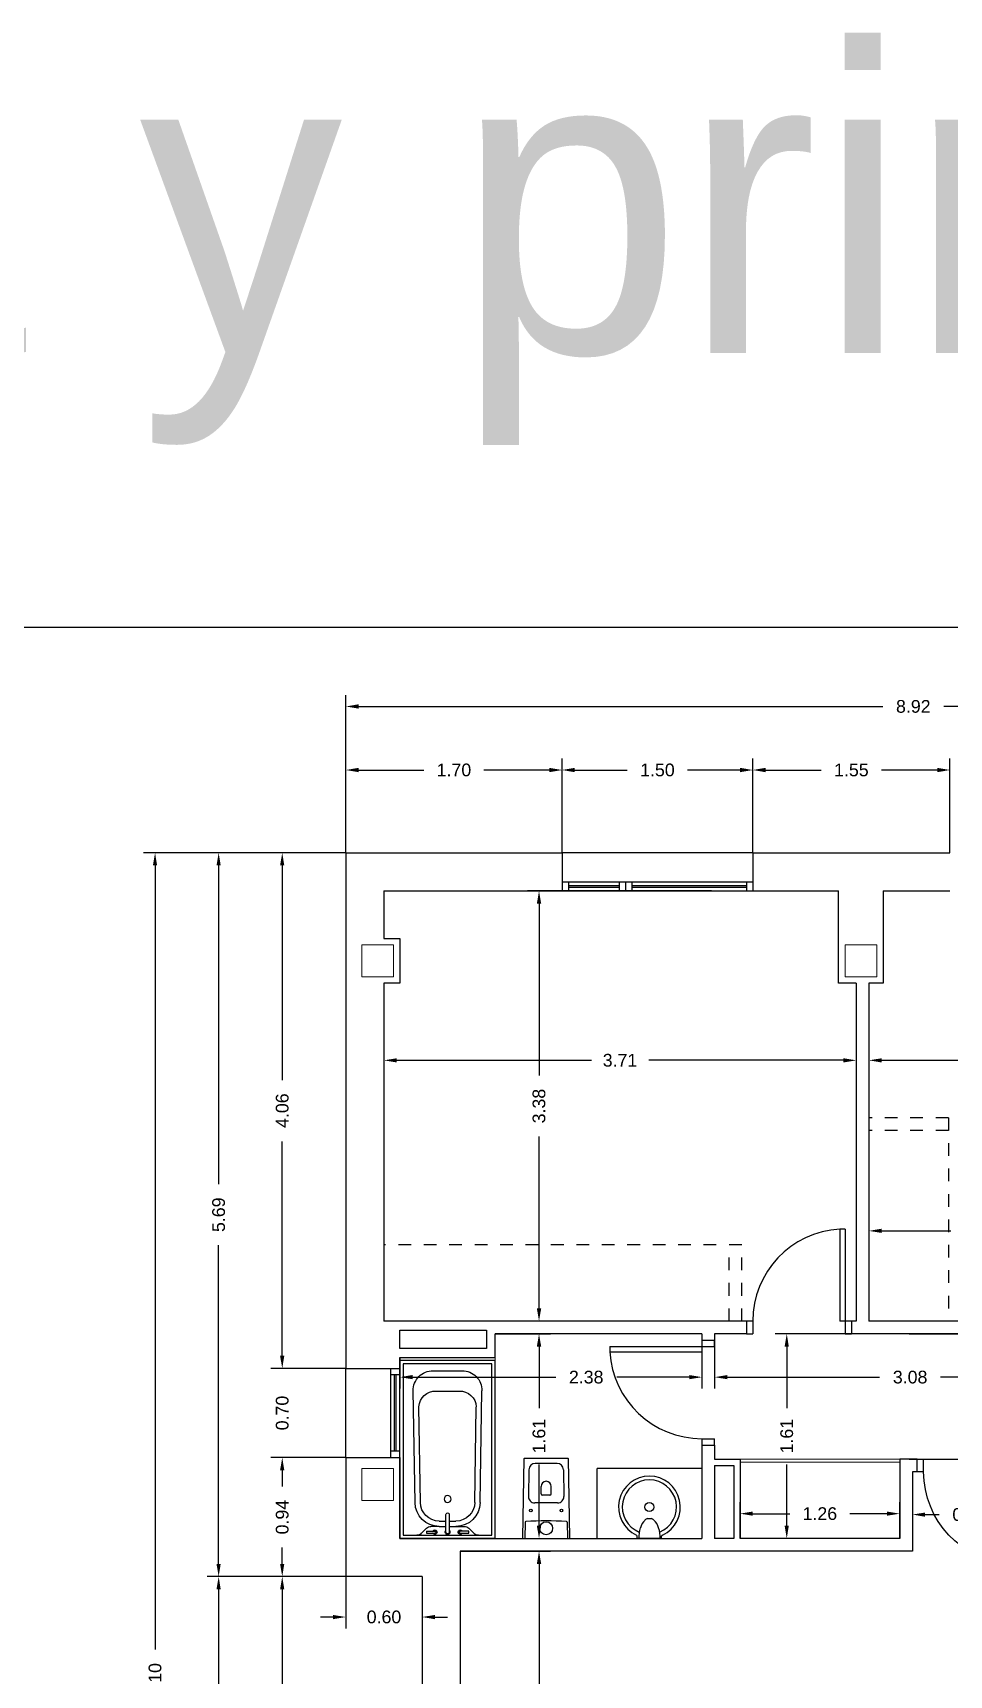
# Model space of a CAD drawing. Header units: millimetres. Extents: x 441156 to 441653, y 4514887 to 4515266.
# Drawn here: x 441309.59 to 441316.79, y 4515059.48 to 4515072.4 of the extents above; entities that cross this region are included whole.
import ezdxf

# ---------------------------------------------------------------- set-up
doc = ezdxf.new("R2010")
doc.units = ezdxf.units.MM
doc.linetypes.add('CONTINUA', pattern=[0])
doc.linetypes.add('RAYITAS', pattern=[0.375, 0.25, -0.125])
doc.layers.add('01_cartela', color=6, linetype='Continuous', plot=False)
for name, color, linetype in [('01_cotas', 254, 'Continuous'), ('01_muros', 1, 'Continuous'), ('01_proyección', 4, 'RAYITAS'), ('01_puertas', 2, 'Continuous'), ('01_sanitarios', 250, 'Continuous'), ('01_tabiques', 3, 'Continuous'), ('01_texto cartela', 5, 'Continuous'), ('01_ventanas', 2, 'Continuous')]:
    doc.layers.add(name, color=color, linetype=linetype)
for name, color, linetype, lineweight in [('01_muebles_B', 254, 'Continuous', 5), ('01_pilares baja', 5, 'Continuous', 20), ('01_varios', 4, 'Continuous', 0)]:
    doc.layers.add(name, color=color, linetype=linetype, lineweight=lineweight)
doc.styles.add('Century Gothic_6', font='', dxfattribs={"height": 11})
doc.styles.add('Estilo1', font='swissel.ttf')
doc.styles.add('ROMANS', font='romans')
doc.styles.get('Century Gothic_6').set_extended_font_data('Century Gothic')
doc.dimstyles.new('DECIMAL-50', dxfattribs={"dimtxt": 0.08, "dimasz": 0.15, "dimexe": 0.09, "dimexo": 0, "dimgap": 0.09, "dimtad": 0, "dimzin": 0, "dimdsep": 46, "dimtxsty": 'ROMANS', "dimcen": 0.09, "dimclrt": 6, "dimadec": 0, "dimazin": 0, "dimtfac": 1.38, "dimtix": 1, "dimtofl": 0, "dimtmove": 2, "dimatfit": 3, "dimldrblk": 'OBLIQUE', "dimfxl": 1, "dimtolj": 1, "dimtzin": 0, "dimarcsym": 0})

# ---------------------------------------------------------------- blocks, each defined once
blk = doc.blocks.new('*D352')
at = {"layer": '01_cotas', "color": 0, "linetype": 'CONTINUA', "lineweight": -2, "transparency": 16777216}
for p, q in [((441312.051, 4515065.948), (441312.051, 4515066.689)), ((441313.751, 4515065.948), (441313.751, 4515066.689))]:
    blk.add_line(p, q, dxfattribs=at)
at = {"layer": '01_cotas', "color": 0, "lineweight": -2, "transparency": 16777216}
for p, q in [((441312.151, 4515066.599), (441312.664, 4515066.599)), ((441313.651, 4515066.599), (441313.137, 4515066.599))]:
    blk.add_line(p, q, dxfattribs=at)
at = {"layer": '01_cotas', "color": 0, "transparency": 16777216}
for points in [[(441312.151, 4515066.616), (441312.151, 4515066.582), (441312.051, 4515066.599)], [(441313.651, 4515066.616), (441313.651, 4515066.582), (441313.751, 4515066.599)]]:
    blk.add_solid(points, dxfattribs=at)
at = {"layer": '01_cotas', "color": 7, "transparency": 16777216, "insert": (441312.901, 4515066.599), "char_height": 0.1, "attachment_point": 5, "style": 'Estilo1'}
blk.add_mtext('\\A1;1.70', dxfattribs=at)
blk = doc.blocks.new('*D353')
at = {"layer": '01_cotas', "color": 0, "linetype": 'CONTINUA', "lineweight": -2, "transparency": 16777216}
for p, q in [((441313.751, 4515065.948), (441313.751, 4515066.689)), ((441315.251, 4515065.948), (441315.251, 4515066.689))]:
    blk.add_line(p, q, dxfattribs=at)
at = {"layer": '01_cotas', "color": 0, "lineweight": -2, "transparency": 16777216}
for p, q in [((441313.851, 4515066.599), (441314.264, 4515066.599)), ((441315.151, 4515066.599), (441314.737, 4515066.599))]:
    blk.add_line(p, q, dxfattribs=at)
at = {"layer": '01_cotas', "color": 0, "transparency": 16777216}
for points in [[(441313.851, 4515066.616), (441313.851, 4515066.582), (441313.751, 4515066.599)], [(441315.151, 4515066.616), (441315.151, 4515066.582), (441315.251, 4515066.599)]]:
    blk.add_solid(points, dxfattribs=at)
at = {"layer": '01_cotas', "color": 7, "transparency": 16777216, "insert": (441314.501, 4515066.599), "char_height": 0.1, "attachment_point": 5, "style": 'Estilo1'}
blk.add_mtext('\\A1;1.50', dxfattribs=at)
blk = doc.blocks.new('*D354')
at = {"layer": '01_cotas', "color": 0, "linetype": 'CONTINUA', "lineweight": -2, "transparency": 16777216}
for p, q in [((441315.251, 4515065.948), (441315.251, 4515066.689)), ((441316.801, 4515065.948), (441316.801, 4515066.689))]:
    blk.add_line(p, q, dxfattribs=at)
at = {"layer": '01_cotas', "color": 0, "lineweight": -2, "transparency": 16777216}
for p, q in [((441315.351, 4515066.599), (441315.789, 4515066.599)), ((441316.701, 4515066.599), (441316.262, 4515066.599))]:
    blk.add_line(p, q, dxfattribs=at)
at = {"layer": '01_cotas', "color": 0, "transparency": 16777216}
for points in [[(441315.351, 4515066.616), (441315.351, 4515066.582), (441315.251, 4515066.599)], [(441316.701, 4515066.616), (441316.701, 4515066.582), (441316.801, 4515066.599)]]:
    blk.add_solid(points, dxfattribs=at)
at = {"layer": '01_cotas', "color": 7, "transparency": 16777216, "insert": (441316.026, 4515066.599), "char_height": 0.1, "attachment_point": 5, "style": 'Estilo1'}
blk.add_mtext('\\A1;1.55', dxfattribs=at)
blk = doc.blocks.new('*D341')
at = {"layer": '01_cotas', "color": 0, "linetype": 'CONTINUA', "lineweight": -2, "transparency": 16777216}
for p, q in [((441312.051, 4515065.948), (441312.051, 4515067.189)), ((441320.976, 4515065.948), (441320.976, 4515067.189))]:
    blk.add_line(p, q, dxfattribs=at)
at = {"layer": '01_cotas', "color": 0, "lineweight": -2, "transparency": 16777216}
for p, q in [((441312.151, 4515067.099), (441316.274, 4515067.099)), ((441320.876, 4515067.099), (441316.752, 4515067.099))]:
    blk.add_line(p, q, dxfattribs=at)
at = {"layer": '01_cotas', "color": 0, "transparency": 16777216}
for points in [[(441312.151, 4515067.116), (441312.151, 4515067.082), (441312.051, 4515067.099)], [(441320.876, 4515067.116), (441320.876, 4515067.082), (441320.976, 4515067.099)]]:
    blk.add_solid(points, dxfattribs=at)
at = {"layer": '01_cotas', "color": 7, "transparency": 16777216, "insert": (441316.513, 4515067.099), "char_height": 0.1, "attachment_point": 5, "style": 'Estilo1'}
blk.add_mtext('\\A1;8.92', dxfattribs=at)
blk = doc.blocks.new('*D342')
at = {"layer": '01_cotas', "color": 0, "linetype": 'CONTINUA', "lineweight": -2, "transparency": 16777216}
for p, q in [((441312.051, 4515065.948), (441311.461, 4515065.948)), ((441312.051, 4515061.89), (441311.461, 4515061.89))]:
    blk.add_line(p, q, dxfattribs=at)
at = {"layer": '01_cotas', "color": 0, "lineweight": -2, "transparency": 16777216}
for p, q in [((441311.551, 4515065.848), (441311.551, 4515064.16)), ((441311.551, 4515061.99), (441311.551, 4515063.677))]:
    blk.add_line(p, q, dxfattribs=at)
at = {"layer": '01_cotas', "color": 0, "transparency": 16777216}
for points in [[(441311.534, 4515065.848), (441311.567, 4515065.848), (441311.551, 4515065.948)], [(441311.534, 4515061.99), (441311.567, 4515061.99), (441311.551, 4515061.89)]]:
    blk.add_solid(points, dxfattribs=at)
at = {"layer": '01_cotas', "color": 7, "transparency": 16777216, "insert": (441311.551, 4515063.919), "char_height": 0.1, "attachment_point": 5, "rotation": 90, "style": 'Estilo1'}
blk.add_mtext('\\A1;4.06', dxfattribs=at)
blk = doc.blocks.new('*D343')
at = {"layer": '01_cotas', "color": 0, "linetype": 'CONTINUA', "lineweight": -2, "transparency": 16777216}
for p, q in [((441312.051, 4515061.19), (441311.461, 4515061.19)), ((441312.051, 4515060.253), (441311.461, 4515060.253))]:
    blk.add_line(p, q, dxfattribs=at)
at = {"layer": '01_cotas', "color": 0, "lineweight": -2, "transparency": 16777216}
for p, q in [((441311.551, 4515061.09), (441311.551, 4515060.962)), ((441311.551, 4515060.353), (441311.551, 4515060.481))]:
    blk.add_line(p, q, dxfattribs=at)
at = {"layer": '01_cotas', "color": 0, "transparency": 16777216}
for points in [[(441311.534, 4515061.09), (441311.567, 4515061.09), (441311.551, 4515061.19)], [(441311.534, 4515060.353), (441311.567, 4515060.353), (441311.551, 4515060.253)]]:
    blk.add_solid(points, dxfattribs=at)
at = {"layer": '01_cotas', "color": 7, "transparency": 16777216, "insert": (441311.551, 4515060.721), "char_height": 0.1, "attachment_point": 5, "rotation": 90, "style": 'Estilo1'}
blk.add_mtext('\\A1;0.94', dxfattribs=at)
blk = doc.blocks.new('*D344')
at = {"layer": '01_cotas', "color": 0, "linetype": 'CONTINUA', "lineweight": -2, "transparency": 16777216}
for p, q in [((441312.651, 4515060.253), (441311.461, 4515060.253)), ((441312.651, 4515057.478), (441311.461, 4515057.478))]:
    blk.add_line(p, q, dxfattribs=at)
at = {"layer": '01_cotas', "color": 0, "lineweight": -2, "transparency": 16777216}
for p, q in [((441311.551, 4515060.153), (441311.551, 4515059.105)), ((441311.551, 4515057.578), (441311.551, 4515058.625))]:
    blk.add_line(p, q, dxfattribs=at)
at = {"layer": '01_cotas', "color": 0, "transparency": 16777216}
for points in [[(441311.534, 4515060.153), (441311.567, 4515060.153), (441311.551, 4515060.253)], [(441311.534, 4515057.578), (441311.567, 4515057.578), (441311.551, 4515057.478)]]:
    blk.add_solid(points, dxfattribs=at)
at = {"layer": '01_cotas', "color": 7, "transparency": 16777216, "insert": (441311.551, 4515058.865), "char_height": 0.1, "attachment_point": 5, "rotation": 90, "style": 'Estilo1'}
blk.add_mtext('\\A1;2.78', dxfattribs=at)
blk = doc.blocks.new('*D347')
at = {"layer": '01_cotas', "color": 0, "linetype": 'CONTINUA', "lineweight": -2, "transparency": 16777216}
for p, q in [((441312.051, 4515065.948), (441310.961, 4515065.948)), ((441312.051, 4515060.253), (441310.961, 4515060.253))]:
    blk.add_line(p, q, dxfattribs=at)
at = {"layer": '01_cotas', "color": 0, "lineweight": -2, "transparency": 16777216}
for p, q in [((441311.051, 4515065.848), (441311.051, 4515063.34)), ((441311.051, 4515060.353), (441311.051, 4515062.86))]:
    blk.add_line(p, q, dxfattribs=at)
at = {"layer": '01_cotas', "color": 0, "transparency": 16777216}
for points in [[(441311.034, 4515065.848), (441311.067, 4515065.848), (441311.051, 4515065.948)], [(441311.034, 4515060.353), (441311.067, 4515060.353), (441311.051, 4515060.253)]]:
    blk.add_solid(points, dxfattribs=at)
at = {"layer": '01_cotas', "color": 7, "transparency": 16777216, "insert": (441311.051, 4515063.1), "char_height": 0.1, "attachment_point": 5, "rotation": 90, "style": 'Estilo1'}
blk.add_mtext('\\A1;5.69', dxfattribs=at)
blk = doc.blocks.new('*D348')
at = {"layer": '01_cotas', "color": 0, "linetype": 'CONTINUA', "lineweight": -2, "transparency": 16777216}
for p, q in [((441312.651, 4515060.253), (441310.961, 4515060.253)), ((441312.651, 4515052.848), (441310.961, 4515052.848))]:
    blk.add_line(p, q, dxfattribs=at)
at = {"layer": '01_cotas', "color": 0, "lineweight": -2, "transparency": 16777216}
for p, q in [((441311.051, 4515060.153), (441311.051, 4515056.79)), ((441311.051, 4515052.948), (441311.051, 4515056.31))]:
    blk.add_line(p, q, dxfattribs=at)
at = {"layer": '01_cotas', "color": 0, "transparency": 16777216}
for points in [[(441311.034, 4515060.153), (441311.067, 4515060.153), (441311.051, 4515060.253)], [(441311.034, 4515052.948), (441311.067, 4515052.948), (441311.051, 4515052.848)]]:
    blk.add_solid(points, dxfattribs=at)
at = {"layer": '01_cotas', "color": 7, "transparency": 16777216, "insert": (441311.051, 4515056.55), "char_height": 0.1, "attachment_point": 5, "rotation": 90, "style": 'Estilo1'}
blk.add_mtext('\\A1;7.40', dxfattribs=at)
blk = doc.blocks.new('*D349')
at = {"layer": '01_cotas', "color": 0, "linetype": 'CONTINUA', "lineweight": -2, "transparency": 16777216}
for p, q in [((441312.051, 4515065.948), (441310.461, 4515065.948)), ((441312.051, 4515052.848), (441310.461, 4515052.848))]:
    blk.add_line(p, q, dxfattribs=at)
at = {"layer": '01_cotas', "color": 0, "lineweight": -2, "transparency": 16777216}
for p, q in [((441310.551, 4515065.848), (441310.551, 4515059.679)), ((441310.551, 4515052.948), (441310.551, 4515059.116))]:
    blk.add_line(p, q, dxfattribs=at)
at = {"layer": '01_cotas', "color": 0, "transparency": 16777216}
for points in [[(441310.534, 4515065.848), (441310.567, 4515065.848), (441310.551, 4515065.948)], [(441310.534, 4515052.948), (441310.567, 4515052.948), (441310.551, 4515052.848)]]:
    blk.add_solid(points, dxfattribs=at)
at = {"layer": '01_cotas', "color": 7, "transparency": 16777216, "insert": (441310.551, 4515059.398), "char_height": 0.1, "attachment_point": 5, "rotation": 90, "style": 'Estilo1'}
blk.add_mtext('\\A1;13.10', dxfattribs=at)
blk = doc.blocks.new('*D350')
at = {"layer": '01_cotas', "color": 0, "lineweight": -2, "transparency": 16777216}
for p, q in [((441311.551, 4515061.99), (441311.551, 4515062.09)), ((441311.551, 4515061.09), (441311.551, 4515060.99))]:
    blk.add_line(p, q, dxfattribs=at)
at = {"layer": '01_cotas', "color": 0, "linetype": 'CONTINUA', "lineweight": -2, "transparency": 16777216}
for p, q in [((441312.051, 4515061.89), (441311.461, 4515061.89)), ((441312.051, 4515061.19), (441311.461, 4515061.19))]:
    blk.add_line(p, q, dxfattribs=at)
at = {"layer": '01_cotas', "color": 0, "transparency": 16777216}
for points in [[(441311.534, 4515061.99), (441311.567, 4515061.99), (441311.551, 4515061.89)], [(441311.534, 4515061.09), (441311.567, 4515061.09), (441311.551, 4515061.19)]]:
    blk.add_solid(points, dxfattribs=at)
at = {"layer": '01_cotas', "color": 7, "transparency": 16777216, "insert": (441311.551, 4515061.54), "char_height": 0.1, "attachment_point": 5, "rotation": 90, "style": 'Estilo1'}
blk.add_mtext('\\A1;0.70', dxfattribs=at)
blk = doc.blocks.new('*D364')
at = {"layer": '01_cotas', "color": 0, "linetype": 'CONTINUA', "lineweight": -2, "transparency": 16777216}
for p, q in [((441312.051, 4515060.253), (441312.051, 4515059.845)), ((441312.651, 4515060.253), (441312.651, 4515059.845))]:
    blk.add_line(p, q, dxfattribs=at)
at = {"layer": '01_cotas', "color": 0, "lineweight": -2, "transparency": 16777216}
for p, q in [((441311.951, 4515059.935), (441311.851, 4515059.935)), ((441312.751, 4515059.935), (441312.851, 4515059.935))]:
    blk.add_line(p, q, dxfattribs=at)
at = {"layer": '01_cotas', "color": 0, "transparency": 16777216}
for points in [[(441311.951, 4515059.951), (441311.951, 4515059.918), (441312.051, 4515059.935)], [(441312.751, 4515059.951), (441312.751, 4515059.918), (441312.651, 4515059.935)]]:
    blk.add_solid(points, dxfattribs=at)
at = {"layer": '01_cotas', "color": 7, "transparency": 16777216, "insert": (441312.351, 4515059.935), "char_height": 0.1, "attachment_point": 5, "style": 'Estilo1'}
blk.add_mtext('\\A1;0.60', dxfattribs=at)
blk = doc.blocks.new('P725-10')
for p, q in [((-0.05, 0.824), (-0.091, 0.824)), ((-0.091, 0.824), (-0.091, 0.1)), ((-0.05, 0.824), (-0.05, 0)), ((-0.775, 0.1), (-0.825, 0.1)), ((-0.825, 0), (-0.775, 0)), ((-0.775, 0.1), (-0.775, 0)), ((0, 0.1), (-0.091, 0.1)), ((-0.05, 0), (0, 0))]:
    blk.add_line(p, q)
blk.add_arc((-0.05, 0.1), 0.725, 93.2758, 180)
blk = doc.blocks.new('Bañera-Rectangular con grifo-3D - 1700 x 800 x 498mm-789295-PRIMERA SUPERFICIES Y MOBILIARIO')
at = {"layer": '01_sanitarios', "linetype": 'CONTINUA'}
for p, q in [((-0.475, -0.84), (-0.475, -0.09)), ((0.925, -0.84), (0.925, -0.09))]:
    blk.add_line(p, q, dxfattribs=at)
at = {"layer": '01_sanitarios'}
for p, q in [((0.925, -0.09), (-0.475, -0.09)), ((-0.449, -0.814), (-0.449, -0.116)), ((-0.449, -0.116), (0.899, -0.116)), ((0.899, -0.116), (0.899, -0.814)), ((0.643, -0.209), (-0.237, -0.195)), ((0.642, -0.251), (-0.109, -0.239)), ((-0.395, -0.35), (-0.395, -0.58)), ((-0.235, -0.375), (-0.235, -0.555)), ((0.83, -0.399), (0.83, -0.334)), ((0.845, -0.298), (0.884, -0.259)), ((0.867, -0.299), (0.867, -0.365)), ((0.867, -0.299), (0.882, -0.299)), ((0.882, -0.299), (0.882, -0.365)), ((0.875, -0.452), (0.737, -0.452)), ((0.737, -0.478), (0.875, -0.478)), ((0.788, -0.399), (0.788, -0.452)), ((0.788, -0.478), (0.788, -0.531)), ((0.83, -0.399), (0.83, -0.452)), ((0.83, -0.478), (0.83, -0.531)), ((0.83, -0.531), (0.83, -0.596)), ((0.845, -0.632), (0.884, -0.671)), ((0.867, -0.631), (0.867, -0.565)), ((0.882, -0.631), (0.867, -0.631)), ((0.882, -0.565), (0.882, -0.631)), ((0.643, -0.721), (-0.237, -0.735)), ((0.642, -0.679), (-0.109, -0.691)), ((0.925, -0.84), (-0.475, -0.84)), ((0.899, -0.814), (-0.449, -0.814))]:
    blk.add_line(p, q, dxfattribs=at)
blk.add_circle((0.615, -0.465), 0.0275, dxfattribs=at)
for centre, radius, start, end in [((-0.241, -0.349), 0.154, 88.3237, 180.683), ((-0.103, -0.371), 0.132, 92.9253, 181.402), ((0.64, -0.399), 0.148, 360, 89.1455), ((0.64, -0.399), 0.19, 0, 89.0868), ((0.849, -0.223), 0.05, 315.0032, 0), ((0.88, -0.334), 0.05, 135, 180), ((0.875, -0.365), 0.017, 116.179, 63.821), ((0.875, -0.365), 0.0075, 180, 0), ((0.875, -0.465), 0.019, 223.1736, 136.8264), ((0.875, -0.465), 0.013, 270, 90), ((-0.241, -0.581), 0.154, 179.317, 271.6763), ((-0.103, -0.559), 0.132, 178.598, 267.0747), ((0.64, -0.531), 0.148, 270.921, 0), ((0.64, -0.531), 0.19, 270.9751, 0), ((0.88, -0.596), 0.05, 180, 224.8463), ((0.875, -0.565), 0.017, 296.179, 243.821), ((0.875, -0.565), 0.0075, 0, 180), ((0.849, -0.707), 0.05, 0, 45.0092)]:
    blk.add_arc(centre, radius, start, end, dxfattribs=at)
blk.add_ellipse((0.737, -0.465), major_axis=(0, 0.013), ratio=0.955769, start_param=0, end_param=3.141593, dxfattribs=at)
blk = doc.blocks.new('duravit inodoro cisterna')
at = {"layer": '01_sanitarios', "linetype": 'Continuous'}
for p, q in [((-0.136, 0.541), (-0.14, 0.331)), ((0.086, 0.59), (-0.086, 0.59)), ((0.136, 0.541), (0.14, 0.331)), ((-0.04, 0.35), (-0.04, 0.41)), ((0.04, 0.35), (0.04, 0.41)), ((0.09, 0.28), (-0.09, 0.28)), ((0.03, 0.34), (-0.03, 0.34)), ((-0.166, 0.127), (-0.168, 0)), ((0.166, 0.127), (0.168, 0))]:
    blk.add_line(p, q, dxfattribs=at)
at = {"layer": '01_sanitarios', "linetype": 'Continuous', "flags": 128}
blk.add_lwpolyline([(0.181, 0, 0.414214), (0.185, 0.004), (0.185, 0.005), (0.175, 0.626, 0.436396), (0.171, 0.63), (-0.171, 0.63, 0.436396), (-0.175, 0.626), (-0.185, 0.005), (-0.185, 0.004, 0.414214), (-0.181, 0)], format="xyb", close=True, dxfattribs=at)
at = {"layer": '01_sanitarios', "linetype": 'Continuous'}
for centre, radius in [((-0.12, 0.22), 0.01), ((0, 0.08), 0.051), ((0.12, 0.22), 0.01)]:
    blk.add_circle(centre, radius, dxfattribs=at)
for centre, radius, start, end in [((-0.086, 0.54), 0.05, 90, 179.076), ((0.086, 0.54), 0.05, 0.924, 90), ((0, 0.41), 0.04, 0, 180), ((-0.09, 0.33), 0.05, 179.076, 270), ((-0.03, 0.35), 0.01, 180, 270), ((0.03, 0.35), 0.01, 270, 0), ((0.09, 0.33), 0.05, 270, 0.924), ((-0.159, 0.127), 0.007, 93.0641, 179.076), ((0, -2.844), 2.982, 86.9359, 93.0641), ((0.159, 0.127), 0.007, 0.924, 86.9359)]:
    blk.add_arc(centre, radius, start, end, dxfattribs=at)
blk = doc.blocks.new('lav-encimera 2')
at = {"layer": '01_sanitarios'}
for p, q in [((-0.174, -0.017), (-0.174, 0.017)), ((-0.003, 0.107), (-0.019, 0.107)), ((0, 0.104), (0, -0.104)), ((-0.003, -0.107), (-0.019, -0.107))]:
    blk.add_line(p, q, dxfattribs=at)
blk.add_circle((-0.275, 0), 0.04, dxfattribs=at)
for centre, radius, start, end in [((-0.275, 0), 0.27, 24.8749, 335.1251), ((-0.275, 0), 0.237, 22.0656, 338.0564), ((-0.122, 0), 0.0553, 135.6956, 162.5904), ((-0.047, -0.072), 0.159, 106.8165, 135.6956), ((-0.003, -0.217), 0.311, 89.383, 106.8165), ((-0.018, 0.121), 0.0142, 210.5291, 266.214), ((-0.003, 0.104), 0.003, 360, 83.3159), ((-0.122, 0), 0.0553, 197.9532, 224.3044), ((-0.047, 0.073), 0.159, 224.3044, 253.1835), ((-0.003, 0.218), 0.311, 253.1835, 270.617), ((-0.018, -0.121), 0.0142, 93.786, 149.4709), ((-0.003, -0.104), 0.003, 276.6841, 360)]:
    blk.add_arc(centre, radius, start, end, dxfattribs=at)
blk = doc.blocks.new('*D748')
at = {"layer": '01_cotas', "color": 0, "linetype": 'CONTINUA', "lineweight": -2, "transparency": 16777216}
for p, q in [((441312.351, 4515064.923), (441312.351, 4515064.225)), ((441316.064, 4515064.923), (441316.064, 4515064.225))]:
    blk.add_line(p, q, dxfattribs=at)
at = {"layer": '01_cotas', "color": 0, "lineweight": -2, "transparency": 16777216}
for p, q in [((441312.451, 4515064.315), (441313.982, 4515064.315)), ((441315.964, 4515064.315), (441314.433, 4515064.315))]:
    blk.add_line(p, q, dxfattribs=at)
at = {"layer": '01_cotas', "color": 0, "transparency": 16777216}
for points in [[(441312.451, 4515064.331), (441312.451, 4515064.298), (441312.351, 4515064.315)], [(441315.964, 4515064.331), (441315.964, 4515064.298), (441316.064, 4515064.315)]]:
    blk.add_solid(points, dxfattribs=at)
at = {"layer": '01_cotas', "color": 7, "transparency": 16777216, "insert": (441314.207, 4515064.315), "char_height": 0.1, "attachment_point": 5, "style": 'Estilo1'}
blk.add_mtext('\\A1;3.71', dxfattribs=at)
blk = doc.blocks.new('*D749')
at = {"layer": '01_cotas', "color": 0, "linetype": 'CONTINUA', "lineweight": -2, "transparency": 16777216}
for p, q in [((441316.164, 4515064.814), (441316.164, 4515064.225)), ((441320.676, 4515064.814), (441320.676, 4515064.225))]:
    blk.add_line(p, q, dxfattribs=at)
at = {"layer": '01_cotas', "color": 0, "lineweight": -2, "transparency": 16777216}
for p, q in [((441316.264, 4515064.315), (441318.194, 4515064.315)), ((441320.576, 4515064.315), (441318.646, 4515064.315))]:
    blk.add_line(p, q, dxfattribs=at)
at = {"layer": '01_cotas', "color": 0, "transparency": 16777216}
for points in [[(441316.264, 4515064.331), (441316.264, 4515064.298), (441316.164, 4515064.315)], [(441320.576, 4515064.331), (441320.576, 4515064.298), (441320.676, 4515064.315)]]:
    blk.add_solid(points, dxfattribs=at)
at = {"layer": '01_cotas', "color": 7, "transparency": 16777216, "insert": (441318.42, 4515064.315), "char_height": 0.1, "attachment_point": 5, "style": 'Estilo1'}
blk.add_mtext('\\A1;4.51', dxfattribs=at)
blk = doc.blocks.new('*D750')
at = {"layer": '01_cotas', "color": 0, "linetype": 'CONTINUA', "lineweight": -2, "transparency": 16777216}
for p, q in [((441314.926, 4515065.648), (441313.48, 4515065.648)), ((441314.926, 4515062.263), (441313.48, 4515062.263))]:
    blk.add_line(p, q, dxfattribs=at)
at = {"layer": '01_cotas', "color": 0, "lineweight": -2, "transparency": 16777216}
for p, q in [((441313.57, 4515065.548), (441313.57, 4515064.195)), ((441313.57, 4515062.363), (441313.57, 4515063.715))]:
    blk.add_line(p, q, dxfattribs=at)
at = {"layer": '01_cotas', "color": 0, "transparency": 16777216}
for points in [[(441313.553, 4515065.548), (441313.587, 4515065.548), (441313.57, 4515065.648)], [(441313.553, 4515062.363), (441313.587, 4515062.363), (441313.57, 4515062.263)]]:
    blk.add_solid(points, dxfattribs=at)
at = {"layer": '01_cotas', "color": 7, "transparency": 16777216, "insert": (441313.57, 4515063.955), "char_height": 0.1, "attachment_point": 5, "rotation": 90, "style": 'Estilo1'}
blk.add_mtext('\\A1;3.38', dxfattribs=at)
blk = doc.blocks.new('*D751')
at = {"layer": '01_cotas', "color": 0, "linetype": 'CONTINUA', "lineweight": -2, "transparency": 16777216}
for p, q in [((441314.951, 4515062.163), (441314.951, 4515061.732)), ((441318.026, 4515061.746), (441318.026, 4515061.912))]:
    blk.add_line(p, q, dxfattribs=at)
at = {"layer": '01_cotas', "color": 0, "lineweight": -2, "transparency": 16777216}
for p, q in [((441315.051, 4515061.822), (441316.248, 4515061.822)), ((441317.926, 4515061.822), (441316.728, 4515061.822))]:
    blk.add_line(p, q, dxfattribs=at)
at = {"layer": '01_cotas', "color": 0, "transparency": 16777216}
for points in [[(441315.051, 4515061.839), (441315.051, 4515061.806), (441314.951, 4515061.822)], [(441317.926, 4515061.839), (441317.926, 4515061.806), (441318.026, 4515061.822)]]:
    blk.add_solid(points, dxfattribs=at)
at = {"layer": '01_cotas', "color": 7, "transparency": 16777216, "insert": (441316.488, 4515061.822), "char_height": 0.1, "attachment_point": 5, "style": 'Estilo1'}
blk.add_mtext('\\A1;3.08', dxfattribs=at)
blk = doc.blocks.new('*D752')
at = {"layer": '01_cotas', "color": 0, "linetype": 'CONTINUA', "lineweight": -2, "transparency": 16777216}
for p, q in [((441314.851, 4515062.163), (441314.851, 4515061.732)), ((441312.476, 4515061.978), (441312.476, 4515061.732))]:
    blk.add_line(p, q, dxfattribs=at)
at = {"layer": '01_cotas', "color": 0, "lineweight": -2, "transparency": 16777216}
for p, q in [((441312.576, 4515061.822), (441313.701, 4515061.822)), ((441314.751, 4515061.822), (441314.181, 4515061.822))]:
    blk.add_line(p, q, dxfattribs=at)
at = {"layer": '01_cotas', "color": 0, "transparency": 16777216}
for points in [[(441312.576, 4515061.839), (441312.576, 4515061.806), (441312.476, 4515061.822)], [(441314.751, 4515061.839), (441314.751, 4515061.806), (441314.851, 4515061.822)]]:
    blk.add_solid(points, dxfattribs=at)
at = {"layer": '01_cotas', "color": 7, "transparency": 16777216, "insert": (441313.941, 4515061.822), "char_height": 0.1, "attachment_point": 5, "style": 'Estilo1'}
blk.add_mtext('\\A1;2.38', dxfattribs=at)
blk = doc.blocks.new('*D753')
at = {"layer": '01_cotas', "color": 0, "linetype": 'CONTINUA', "lineweight": -2, "transparency": 16777216}
for p, q in [((441316.481, 4515062.163), (441315.428, 4515062.163)), ((441316.406, 4515060.553), (441315.428, 4515060.553))]:
    blk.add_line(p, q, dxfattribs=at)
at = {"layer": '01_cotas', "color": 0, "lineweight": -2, "transparency": 16777216}
for p, q in [((441315.518, 4515062.063), (441315.518, 4515061.579)), ((441315.518, 4515060.653), (441315.518, 4515061.136))]:
    blk.add_line(p, q, dxfattribs=at)
at = {"layer": '01_cotas', "color": 0, "transparency": 16777216}
for points in [[(441315.501, 4515062.063), (441315.534, 4515062.063), (441315.518, 4515062.163)], [(441315.501, 4515060.653), (441315.534, 4515060.653), (441315.518, 4515060.553)]]:
    blk.add_solid(points, dxfattribs=at)
at = {"layer": '01_cotas', "color": 7, "transparency": 16777216, "insert": (441315.518, 4515061.358), "char_height": 0.1, "attachment_point": 5, "rotation": 90, "style": 'Estilo1'}
blk.add_mtext('\\A1;1.61', dxfattribs=at)
blk = doc.blocks.new('*D764')
at = {"layer": '01_cotas', "color": 0, "linetype": 'CONTINUA', "lineweight": -2, "transparency": 16777216}
for p, q in [((441316.164, 4515063.304), (441316.164, 4515062.883)), ((441317.926, 4515063.304), (441317.926, 4515062.883))]:
    blk.add_line(p, q, dxfattribs=at)
at = {"layer": '01_cotas', "color": 0, "lineweight": -2, "transparency": 16777216}
for p, q in [((441316.264, 4515062.973), (441316.808, 4515062.973)), ((441317.826, 4515062.973), (441317.282, 4515062.973))]:
    blk.add_line(p, q, dxfattribs=at)
at = {"layer": '01_cotas', "color": 0, "transparency": 16777216}
for points in [[(441316.264, 4515062.99), (441316.264, 4515062.957), (441316.164, 4515062.973)], [(441317.826, 4515062.99), (441317.826, 4515062.957), (441317.926, 4515062.973)]]:
    blk.add_solid(points, dxfattribs=at)
at = {"layer": '01_cotas', "color": 7, "transparency": 16777216, "insert": (441317.045, 4515062.973), "char_height": 0.1, "attachment_point": 5, "style": 'Estilo1'}
blk.add_mtext('\\A1;1.76', dxfattribs=at)
blk = doc.blocks.new('*D766')
at = {"layer": '01_cotas', "color": 0, "linetype": 'CONTINUA', "lineweight": -2, "transparency": 16777216}
for p, q in [((441313.226, 4515062.163), (441313.66, 4515062.163)), ((441313.226, 4515060.553), (441313.66, 4515060.553))]:
    blk.add_line(p, q, dxfattribs=at)
at = {"layer": '01_cotas', "color": 0, "lineweight": -2, "transparency": 16777216}
for p, q in [((441313.57, 4515062.063), (441313.57, 4515061.579)), ((441313.57, 4515060.653), (441313.57, 4515061.136))]:
    blk.add_line(p, q, dxfattribs=at)
at = {"layer": '01_cotas', "color": 0, "transparency": 16777216}
for points in [[(441313.553, 4515062.063), (441313.587, 4515062.063), (441313.57, 4515062.163)], [(441313.553, 4515060.653), (441313.587, 4515060.653), (441313.57, 4515060.553)]]:
    blk.add_solid(points, dxfattribs=at)
at = {"layer": '01_cotas', "color": 7, "transparency": 16777216, "insert": (441313.57, 4515061.358), "char_height": 0.1, "attachment_point": 5, "rotation": 90, "style": 'Estilo1'}
blk.add_mtext('\\A1;1.61', dxfattribs=at)
blk = doc.blocks.new('*D767')
at = {"layer": '01_cotas', "color": 0, "linetype": 'CONTINUA', "lineweight": -2, "transparency": 16777216}
for p, q in [((441312.951, 4515060.453), (441313.66, 4515060.453)), ((441313.076, 4515057.778), (441313.66, 4515057.778))]:
    blk.add_line(p, q, dxfattribs=at)
at = {"layer": '01_cotas', "color": 0, "lineweight": -2, "transparency": 16777216}
for p, q in [((441313.57, 4515060.353), (441313.57, 4515059.355)), ((441313.57, 4515057.878), (441313.57, 4515058.875))]:
    blk.add_line(p, q, dxfattribs=at)
at = {"layer": '01_cotas', "color": 0, "transparency": 16777216}
for points in [[(441313.553, 4515060.353), (441313.587, 4515060.353), (441313.57, 4515060.453)], [(441313.553, 4515057.878), (441313.587, 4515057.878), (441313.57, 4515057.778)]]:
    blk.add_solid(points, dxfattribs=at)
at = {"layer": '01_cotas', "color": 7, "transparency": 16777216, "insert": (441313.57, 4515059.115), "char_height": 0.1, "attachment_point": 5, "rotation": 90, "style": 'Estilo1'}
blk.add_mtext('\\A1;2.68', dxfattribs=at)
blk = doc.blocks.new('*D768')
at = {"layer": '01_cotas', "color": 0, "linetype": 'CONTINUA', "lineweight": -2, "transparency": 16777216}
for p, q in [((441316.481, 4515062.163), (441317.621, 4515062.163)), ((441316.481, 4515061.178), (441317.621, 4515061.178))]:
    blk.add_line(p, q, dxfattribs=at)
at = {"layer": '01_cotas', "color": 0, "lineweight": -2, "transparency": 16777216}
for p, q in [((441317.531, 4515062.063), (441317.531, 4515061.838)), ((441317.531, 4515061.278), (441317.531, 4515061.358))]:
    blk.add_line(p, q, dxfattribs=at)
at = {"layer": '01_cotas', "color": 0, "transparency": 16777216}
for points in [[(441317.514, 4515062.063), (441317.548, 4515062.063), (441317.531, 4515062.163)], [(441317.514, 4515061.278), (441317.548, 4515061.278), (441317.531, 4515061.178)]]:
    blk.add_solid(points, dxfattribs=at)
at = {"layer": '01_cotas', "color": 7, "transparency": 16777216, "insert": (441317.531, 4515061.598), "char_height": 0.1, "attachment_point": 5, "rotation": 90, "style": 'Estilo1'}
blk.add_mtext('\\A1;0.99', dxfattribs=at)
blk = doc.blocks.new('*D746')
at = {"layer": '01_cotas', "color": 0, "linetype": 'CONTINUA', "lineweight": -2, "transparency": 16777216}
for p, q in [((441316.506, 4515061.023), (441316.506, 4515060.651)), ((441317.406, 4515061.023), (441317.406, 4515060.651))]:
    blk.add_line(p, q, dxfattribs=at)
at = {"layer": '01_cotas', "color": 0, "lineweight": -2, "transparency": 16777216}
for p, q in [((441316.606, 4515060.741), (441316.716, 4515060.741)), ((441317.306, 4515060.741), (441317.196, 4515060.741))]:
    blk.add_line(p, q, dxfattribs=at)
at = {"layer": '01_cotas', "color": 0, "transparency": 16777216}
for points in [[(441316.606, 4515060.757), (441316.606, 4515060.724), (441316.506, 4515060.741)], [(441317.306, 4515060.757), (441317.306, 4515060.724), (441317.406, 4515060.741)]]:
    blk.add_solid(points, dxfattribs=at)
at = {"layer": '01_cotas', "color": 7, "transparency": 16777216, "insert": (441316.956, 4515060.741), "char_height": 0.1, "attachment_point": 5, "style": 'Estilo1'}
blk.add_mtext('\\A1;0.90', dxfattribs=at)
blk = doc.blocks.new('*D774')
at = {"layer": '01_cotas', "color": 0, "linetype": 'CONTINUA', "lineweight": -2, "transparency": 16777216}
for p, q in [((441315.151, 4515060.553), (441315.151, 4515060.838)), ((441316.406, 4515060.553), (441316.406, 4515060.838))]:
    blk.add_line(p, q, dxfattribs=at)
at = {"layer": '01_cotas', "color": 0, "lineweight": -2, "transparency": 16777216}
for p, q in [((441315.251, 4515060.748), (441315.541, 4515060.748)), ((441316.306, 4515060.748), (441316.015, 4515060.748))]:
    blk.add_line(p, q, dxfattribs=at)
at = {"layer": '01_cotas', "color": 0, "transparency": 16777216}
for points in [[(441315.251, 4515060.765), (441315.251, 4515060.732), (441315.151, 4515060.748)], [(441316.306, 4515060.765), (441316.306, 4515060.732), (441316.406, 4515060.748)]]:
    blk.add_solid(points, dxfattribs=at)
at = {"layer": '01_cotas', "color": 7, "transparency": 16777216, "insert": (441315.778, 4515060.748), "char_height": 0.1, "attachment_point": 5, "style": 'Estilo1'}
blk.add_mtext('\\A1;1.26', dxfattribs=at)

msp = doc.modelspace()

# ---------------------------------------------------------------- linework, layer by layer
at = {"layer": '01_cartela', "color": 1}
msp.add_lwpolyline([(441294.271, 4515067.72), (441294.271, 4515046.185), (441324.909, 4515046.185), (441324.909, 4515067.72)], close=True, dxfattribs=at)
at = {"layer": '01_muebles_B'}
msp.add_line((441313.226, 4515061.953, 0), (441313.226, 4515061.978, 0), dxfattribs=at)
at = {"layer": '01_muros'}
for p, q in [((441312.051, 4515065.948), (441312.051, 4515061.89)), ((441312.051, 4515065.948), (441313.751, 4515065.948)), ((441313.751, 4515065.948, 0), (441313.751, 4515065.648, 0)), ((441315.251, 4515065.948, 0), (441315.251, 4515065.648, 0)), ((441315.251, 4515065.948), (441316.801, 4515065.948, 0)), ((441312.051, 4515061.89, 0), (441312.476, 4515061.89, 0)), ((441312.051, 4515061.19), (441312.051, 4515060.253)), ((441312.051, 4515061.19, 0), (441312.476, 4515061.19, 0)), ((441312.651, 4515060.253), (441312.051, 4515060.253)), ((441312.651, 4515060.253), (441312.651, 4515057.478))]:
    msp.add_line(p, q, dxfattribs=at)
at = {"layer": '01_pilares baja'}
for points in [[(441312.426, 4515064.973), (441312.176, 4515064.973), (441312.176, 4515065.223), (441312.426, 4515065.223), (441312.426, 4515064.973)], [(441316.226, 4515064.973), (441315.976, 4515064.973), (441315.976, 4515065.223), (441316.226, 4515065.223), (441316.226, 4515064.973)], [(441312.426, 4515060.853), (441312.176, 4515060.853), (441312.176, 4515061.103), (441312.426, 4515061.103), (441312.426, 4515060.853)]]:
    msp.add_lwpolyline(points, close=True, dxfattribs=at)
at = {"layer": '01_proyección', "color": 120, "ltscale": 0.25}
for p, q in [((441316.789, 4515063.863, 0), (441316.164, 4515063.863, 0)), ((441316.789, 4515063.863, 0), (441316.789, 4515062.263, 0)), ((441316.789, 4515063.763, 0), (441316.164, 4515063.763, 0)), ((441315.164, 4515062.863), (441312.351, 4515062.863)), ((441315.064, 4515062.263, 0), (441315.064, 4515062.863, 0)), ((441315.164, 4515062.263, 0), (441315.164, 4515062.863, 0))]:
    msp.add_line(p, q, dxfattribs=at)
at = {"layer": '01_sanitarios', "linetype": 'CONTINUA'}
for p in [(441314.851, 4515061.103), (441314.026, 4515060.553, 0)]:
    msp.add_line(p, (441314.026, 4515061.103), dxfattribs=at)
at = {"layer": '01_tabiques'}
for p, q in [((441312.351, 4515065.648, 0), (441312.351, 4515065.273, 0)), ((441312.351, 4515065.648, 0), (441313.751, 4515065.648)), ((441315.251, 4515065.648), (441315.926, 4515065.648)), ((441316.276, 4515065.648), (441316.801, 4515065.648, 0)), ((441312.351, 4515064.923), (441312.351, 4515062.263)), ((441316.064, 4515064.923, 0), (441316.064, 4515062.263, 0)), ((441316.164, 4515064.923, 0), (441316.164, 4515062.263, 0)), ((441315.201, 4515062.263), (441312.351, 4515062.263)), ((441315.201, 4515062.263, 0), (441315.201, 4515062.163, 0)), ((441316.064, 4515062.263), (441316.026, 4515062.263)), ((441316.064, 4515062.263, 0), (441316.026, 4515062.263, 0)), ((441316.026, 4515062.263, 0), (441316.026, 4515062.163, 0)), ((441317.052, 4515062.263), (441316.164, 4515062.263)), ((441314.851, 4515062.163), (441313.226, 4515062.163)), ((441313.226, 4515061.978, 0), (441313.226, 4515062.163, 0)), ((441314.851, 4515062.163), (441314.851, 4515062.113)), ((441315.201, 4515062.163, 0), (441314.951, 4515062.163, 0)), ((441314.951, 4515062.163), (441314.951, 4515062.113)), ((441317.052, 4515062.163), (441316.026, 4515062.163, 0)), ((441314.851, 4515062.113), (441314.951, 4515062.113)), ((441312.476, 4515061.89, 0), (441312.476, 4515061.978)), ((441312.476, 4515061.978), (441313.226, 4515061.978, 0)), ((441314.851, 4515061.288), (441314.851, 4515060.553)), ((441314.851, 4515061.288), (441314.951, 4515061.288)), ((441314.951, 4515061.288), (441314.951, 4515061.178)), ((441312.476, 4515061.19), (441312.476, 4515060.553)), ((441314.951, 4515061.178), (441315.151, 4515061.178)), ((441314.951, 4515061.128), (441314.951, 4515060.553)), ((441314.951, 4515061.128), (441314.951, 4515060.553)), ((441314.951, 4515061.128), (441315.101, 4515061.128)), ((441315.101, 4515061.128), (441315.101, 4515060.553)), ((441315.151, 4515061.178), (441315.151, 4515060.553)), ((441316.544, 4515061.178), (441316.406, 4515061.178)), ((441316.406, 4515061.178, 0), (441316.406, 4515060.553)), ((441316.544, 4515061.078, 0), (441316.544, 4515061.178, 0)), ((441316.544, 4515061.078, 0), (441316.506, 4515061.078, 0)), ((441316.506, 4515061.078, 0), (441316.506, 4515060.453)), ((441312.476, 4515060.553), (441314.851, 4515060.553)), ((441312.951, 4515060.453), (441312.951, 4515057.903)), ((441316.506, 4515060.453), (441312.951, 4515060.453)), ((441315.101, 4515060.553), (441314.951, 4515060.553)), ((441316.406, 4515060.553), (441315.151, 4515060.553))]:
    msp.add_line(p, q, dxfattribs=at)
at = {"layer": '01_tabiques', "elevation": 0}
for points in [[(441316.064, 4515064.923), (441315.926, 4515064.923), (441315.926, 4515065.648), (441315.926, 4515065.648)], [(441316.276, 4515065.648), (441316.276, 4515065.648), (441316.276, 4515064.923), (441316.164, 4515064.923)]]:
    msp.add_lwpolyline(points, dxfattribs=at)
at = {"layer": '01_tabiques'}
for points in [[(441312.351, 4515065.273), (441312.476, 4515065.273), (441312.476, 4515064.923)], [(441312.476, 4515064.923), (441312.351, 4515064.923)]]:
    msp.add_lwpolyline(points, dxfattribs=at)
msp.add_lwpolyline([(441312.476, 4515062.193), (441313.156, 4515062.193), (441313.156, 4515062.048), (441312.476, 4515062.048)], close=True, dxfattribs=at)
at = {"layer": '01_varios', "linetype": 'CONTINUA'}
for p, q in [((441316.406, 4515061.178), (441315.151, 4515061.178)), ((441316.406, 4515061.153), (441315.151, 4515061.153))]:
    msp.add_line(p, q, dxfattribs=at)
at = {"layer": '01_ventanas', "color": 2, "linetype": 'CONTINUA'}
for p, q in [((441315.251, 4515065.948, 0), (441313.751, 4515065.948, 0)), ((441313.751, 4515065.718, 0), (441315.251, 4515065.718, 0)), ((441313.751, 4515065.648, 0), (441315.251, 4515065.648, 0)), ((441313.801, 4515065.718, 0), (441313.801, 4515065.648, 0)), ((441313.801, 4515065.69, 0), (441314.201, 4515065.69, 0)), ((441313.801, 4515065.676, 0), (441314.201, 4515065.676, 0)), ((441314.201, 4515065.718, 0), (441314.201, 4515065.648, 0)), ((441314.251, 4515065.718, 0), (441314.251, 4515065.648, 0)), ((441314.301, 4515065.718, 0), (441314.301, 4515065.648, 0)), ((441314.301, 4515065.69, 0), (441315.201, 4515065.69, 0)), ((441314.301, 4515065.676, 0), (441315.201, 4515065.676, 0)), ((441315.201, 4515065.718, 0), (441315.201, 4515065.648, 0)), ((441312.051, 4515061.19, 0), (441312.051, 4515061.89, 0)), ((441312.406, 4515061.19, 0), (441312.406, 4515061.89, 0)), ((441312.476, 4515061.19, 0), (441312.476, 4515061.89, 0)), ((441312.476, 4515061.84, 0), (441312.406, 4515061.84, 0)), ((441312.476, 4515061.84, 0), (441312.406, 4515061.84, 0)), ((441312.434, 4515061.24, 0), (441312.434, 4515061.84, 0)), ((441312.448, 4515061.24, 0), (441312.448, 4515061.84, 0)), ((441312.476, 4515061.24, 0), (441312.406, 4515061.24, 0))]:
    msp.add_line(p, q, dxfattribs=at)

# ---------------------------------------------------------------- block references
at = {"layer": '01_puertas', "color": 2, "linetype": 'CONTINUA'}
msp.add_blockref('P725-10', (441316.026, 4515062.163, 0), dxfattribs=at)
at = {"layer": '01_puertas', "color": 2, "linetype": 'CONTINUA', "rotation": 90}
msp.add_blockref('P725-10', (441314.951, 4515062.113), dxfattribs=at)
at = {"layer": '01_puertas', "color": 2, "linetype": 'CONTINUA', "xscale": -1, "rotation": 180}
msp.add_blockref('P725-10', (441317.369, 4515061.178, 0), dxfattribs=at)
at = {"layer": '01_sanitarios', "linetype": 'CONTINUA', "xscale": -1, "rotation": 90.00000000048672}
msp.add_blockref('Bañera-Rectangular con grifo-3D - 1700 x 800 x 498mm-789295-PRIMERA SUPERFICIES Y MOBILIARIO', (441312.386, 4515061.478), dxfattribs=at)
at = {"layer": '01_sanitarios', "linetype": 'CONTINUA'}
msp.add_blockref('duravit inodoro cisterna', (441313.626, 4515060.553), dxfattribs=at)
at = {"layer": '01_sanitarios', "linetype": 'CONTINUA', "xscale": 0.9000000000000002, "yscale": 0.9000000000000002, "zscale": 0.9000000000000002, "rotation": 270}
msp.add_blockref('lav-encimera 2', (441314.438, 4515060.553), dxfattribs=at)

# ---------------------------------------------------------------- texts
at = {"layer": '01_texto cartela', "color": 1, "insert": (441294.95, 4515072.272), "char_height": 2.39287, "width": 47.85732, "attachment_point": 1, "style": 'Century Gothic_6'}
msp.add_mtext('cotas baja y primera ', dxfattribs=at)

# ---------------------------------------------------------------- dimensions: what is measured, and where the dimension line sits
at = {"layer": '01_cotas'}
for base, p1, p2, picture, middle in [((441320.97568, 4515067.09902), (441312.05069, 4515065.94762, 0), (441320.97568, 4515065.94761), '*D341', (441316.51318, 4515067.09902)), ((441313.751, 4515066.599), (441312.051, 4515065.948, 0), (441313.751, 4515065.948, 0), '*D352', (441312.901, 4515066.599)), ((441315.251, 4515066.599), (441313.751, 4515065.948, 0), (441315.251, 4515065.948, 0), '*D353', (441314.501, 4515066.599)), ((441316.801, 4515066.599), (441315.251, 4515065.948, 0), (441316.801, 4515065.948, 0), '*D354', (441316.026, 4515066.599)), ((441316.064, 4515064.315, 0), (441312.351, 4515064.923), (441316.064, 4515064.923, 0), '*D748', (441314.207, 4515064.315, 0)), ((441320.676, 4515064.315, 0), (441316.164, 4515064.814, 0), (441320.676, 4515064.814, 0), '*D749', (441318.42, 4515064.315, 0)), ((441316.164, 4515062.973), (441317.926, 4515063.304, 0), (441316.164, 4515063.304, 0), '*D764', (441317.045, 4515062.973)), ((441314.95068647, 4515061.822457657, 0.000000622), (441318.02568647, 4515061.746077196, 0.000000846), (441314.95068647, 4515062.162613365), '*D751', (441316.48818647, 4515061.822457657, 0.000000622)), ((441316.506, 4515060.741, 0), (441317.406, 4515061.023, 0), (441316.506, 4515061.023, 0), '*D746', (441316.956, 4515060.741, 0)), ((441315.15068647, 4515060.748346447), (441316.40568647, 4515060.552613366), (441315.15068647, 4515060.552613365), '*D774', (441315.77818647, 4515060.748346447)), ((441312.651, 4515059.935), (441312.051, 4515060.253, 0), (441312.651, 4515060.253), '*D364', (441312.351, 4515059.935))]:
    dim = msp.add_linear_dim(base=base, p1=p1, p2=p2, dimstyle='DECIMAL-50', override={"dimtxt": 0.1, "dimasz": 0.1, "dimtxsty": 'Estilo1', "dimsah": 1, "dimclrt": 7, "dimfxl": 0.09, "dimarcsym": 2}, dxfattribs=at)
    dim.commit()
    dim.dimension.update_dxf_attribs({"geometry": picture, "text_midpoint": middle})
for base, p1, p2, picture, middle in [((441310.551, 4515052.848), (441312.051, 4515065.948), (441312.051, 4515052.848), '*D349', (441310.551, 4515059.398)), ((441311.05069, 4515060.25262), (441312.05069, 4515065.94761), (441312.05069, 4515060.25262), '*D347', (441311.05069, 4515063.10012)), ((441311.551, 4515061.89), (441312.051, 4515065.948), (441312.051, 4515061.89, 0), '*D342', (441311.551, 4515063.919)), ((441313.569874, 4515065.647609, 0.000001), (441314.925686, 4515062.262613, 0.000001), (441314.925686, 4515065.647609, 0), '*D750', (441313.569874, 4515063.955111, 0.000001)), ((441313.57, 4515060.553, 0), (441313.226, 4515062.163), (441313.226, 4515060.553, 0), '*D766', (441313.57, 4515061.358, 0)), ((441315.518, 4515062.163, 0), (441316.406, 4515060.553), (441316.481, 4515062.163), '*D753', (441315.518, 4515061.358, 0)), ((441311.551, 4515061.19), (441312.051, 4515061.89, 0), (441312.051, 4515061.19), '*D350', (441311.551, 4515061.54)), ((441311.551, 4515060.253), (441312.051, 4515061.19), (441312.051, 4515060.253, 0), '*D343', (441311.551, 4515060.721)), ((441313.569874, 4515057.777607, 0.000001), (441312.950686, 4515060.452613, 0.000001), (441313.075686, 4515057.777607, 0), '*D767', (441313.569874, 4515059.11511, 0.000001)), ((441311.050686455, 4515052.847617668), (441312.65068647, 4515060.252617667, 0.000000245), (441312.650686471, 4515052.847617668, 0.000000245), '*D348', (441311.050686454, 4515056.550117668)), ((441311.55069, 4515057.47761), (441312.65069, 4515060.25262, 0), (441312.65069, 4515057.47761, 0), '*D344', (441311.55069, 4515058.86511))]:
    dim = msp.add_linear_dim(base=base, p1=p1, p2=p2, angle=90, dimstyle='DECIMAL-50', override={"dimtxt": 0.1, "dimasz": 0.1, "dimtxsty": 'Estilo1', "dimsah": 1, "dimclrt": 7, "dimfxl": 0.09, "dimarcsym": 2}, dxfattribs=at)
    dim.commit()
    dim.dimension.update_dxf_attribs({"geometry": picture, "text_midpoint": middle})
dim = msp.add_linear_dim(base=(441312.4756863, 4515061.8224577, 0.0000006), p1=(441314.8506865, 4515062.1626134), p2=(441312.4756863, 4515061.9776134, 0.0000009), dimstyle='DECIMAL-50', override={"dimtxt": 0.1, "dimasz": 0.1, "dimtxsty": 'Estilo1', "dimsah": 1, "dimclrt": 7, "dimfxl": 0.09, "dimarcsym": 2}, dxfattribs=at)
dim.commit()
dim.dimension.update_dxf_attribs({"geometry": '*D752', "text_midpoint": (441313.9408215, 4515061.8224577, 0.0000006), "dimtype": 160})
dim = msp.add_linear_dim(base=(441317.530948718, 4515062.162613367, 0.000000622), p1=(441316.480524746, 4515061.177613365, 0.000000867), p2=(441316.480524747, 4515062.162613367), angle=89.999999987, dimstyle='DECIMAL-50', override={"dimtxt": 0.1, "dimasz": 0.1, "dimtxsty": 'Estilo1', "dimsah": 1, "dimclrt": 7, "dimfxl": 0.09, "dimarcsym": 2}, dxfattribs=at)
dim.commit()
dim.dimension.update_dxf_attribs({"geometry": '*D768', "text_midpoint": (441317.530948719, 4515061.598006951, 0.000000622), "dimtype": 160})

doc.saveas('drawing.dxf')
